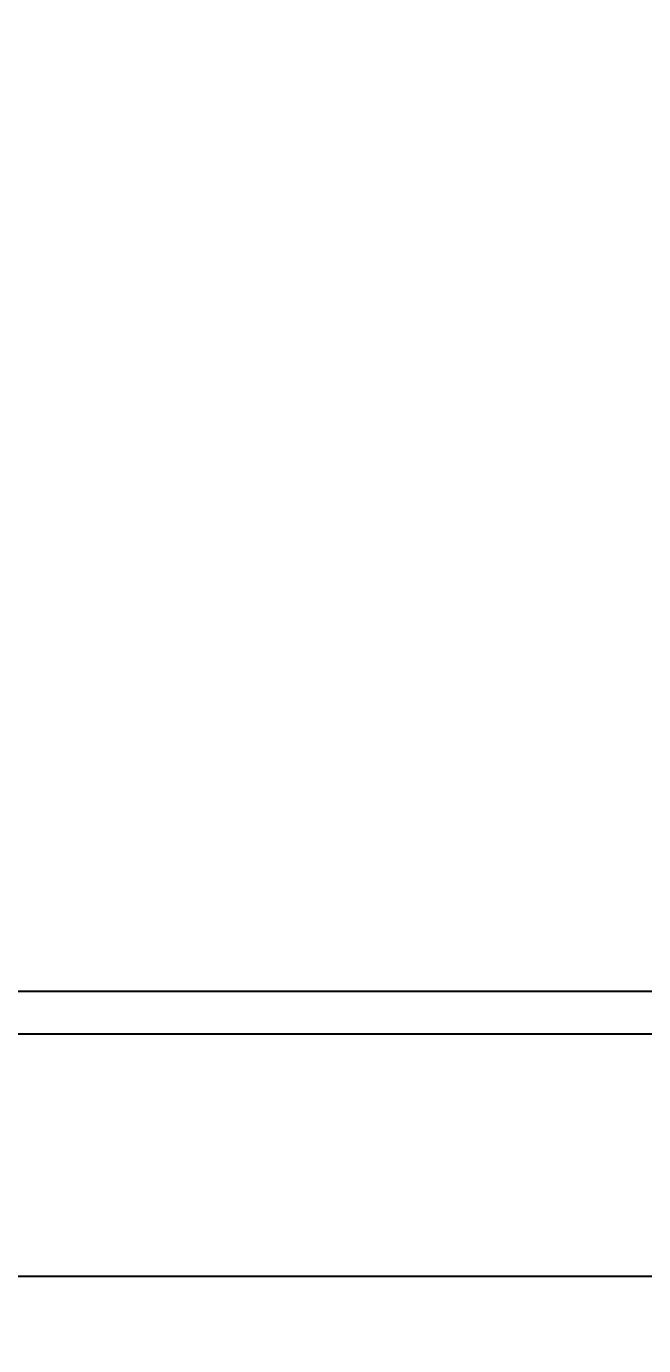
# Model space of a CAD drawing. Header units: metres. Extents: x -941 to 1333, y -28 to 1490.
# Drawn here: x 998.89 to 1002.22, y 346.89 to 354.02 of the extents above; entities that cross this region are included whole.
import ezdxf

# ---------------------------------------------------------------- set-up
doc = ezdxf.new("R2010")
doc.units = ezdxf.units.M
for name, color, linetype in [('BLK_2_FLR_0_CARPET_AREA', 45, 'Continuous'), ('BLK_2_FLR_0_REGULAR_ROOM_1', 4, 'Continuous'), ('window', 3, 'Continuous')]:
    doc.layers.add(name, color=color, linetype=linetype)
doc.styles.add('style2A', font='swissc.ttf')
doc.dimstyles.get("Standard").update_dxf_attribs({"dimtxt": 0.4, "dimasz": 0.18, "dimexe": 0.18, "dimexo": 0.0625, "dimgap": 0, "dimtad": 0, "dimzin": 0, "dimdsep": 46, "dimtxsty": 'style2A', "dimcen": 0.09, "dimse1": 1, "dimse2": 1, "dimadec": 0, "dimazin": 0, "dimtfac": 1, "dimtofl": 0, "dimtmove": 0, "dimatfit": 3, "dimfxl": 0, "dimtolj": 1, "dimtzin": 0, "dimarcsym": 0})

# ---------------------------------------------------------------- blocks, each defined once
blk = doc.blocks.new('*D931')
at = {"layer": 'Defpoints', "color": 0}
for p in [(984.8144, 350.3777), (1008.3018, 350.3777), (1008.3018, 346.3895)]:
    blk.add_point(p, dxfattribs=at)
at = {"layer": 'window', "color": 0, "lineweight": -2}
for p, q in [((984.9944, 346.3895), (995.9867, 346.3895)), ((1008.1218, 346.3895), (997.1295, 346.3895))]:
    blk.add_line(p, q, dxfattribs=at)
at = {"layer": 'window', "color": 0}
for points in [[(984.9944, 346.4195), (984.9944, 346.3595), (984.8144, 346.3895)], [(1008.1218, 346.4195), (1008.1218, 346.3595), (1008.3018, 346.3895)]]:
    blk.add_solid(points, dxfattribs=at)
at = {"layer": 'window', "color": 0, "insert": (996.5581, 346.3895), "char_height": 0.4, "attachment_point": 5, "style": 'style2A'}
blk.add_mtext('\\A1;23.50', dxfattribs=at)
blk = doc.blocks.new('*D929')
at = {"layer": 'Defpoints', "color": 0}
for p in [(985.0431, 350.6066), (1008.0731, 350.6064), (1008.073, 347.2686)]:
    blk.add_point(p, dxfattribs=at)
at = {"layer": 'window', "color": 0, "lineweight": -2}
for p, q in [((985.2231, 347.2689), (995.9874, 347.2687)), ((1007.893, 347.2686), (997.1287, 347.2687))]:
    blk.add_line(p, q, dxfattribs=at)
at = {"layer": 'window', "color": 0}
for points in [[(985.2231, 347.2989), (985.2231, 347.2389), (985.0431, 347.2689)], [(1007.893, 347.2986), (1007.893, 347.2386), (1008.073, 347.2686)]]:
    blk.add_solid(points, dxfattribs=at)
at = {"layer": 'window', "color": 0, "insert": (996.558, 347.2687), "char_height": 0.4, "attachment_point": 5, "rotation": 359.99943, "style": 'style2A'}
blk.add_mtext('\\A1;23.03', dxfattribs=at)

msp = doc.modelspace()

# ---------------------------------------------------------------- linework, layer by layer
at = {"lineweight": 25}
msp.add_lwpolyline([(984.81439, 362.07777), (984.81439, 348.57777), (1008.31439, 348.57777), (1008.31439, 362.07777)], close=True, dxfattribs=at)
at = {"layer": 'BLK_2_FLR_0_CARPET_AREA'}
msp.add_lwpolyline([(985.04439, 361.84777), (985.04439, 348.80777), (1008.08439, 348.80777), (1008.08439, 361.84777)], close=True, dxfattribs=at)
at = {"layer": 'BLK_2_FLR_0_REGULAR_ROOM_1', "color": 4}
msp.add_lwpolyline([(985.04439, 361.84777), (985.04439, 348.80777), (1008.08439, 348.80777), (1008.08439, 361.84777)], close=True, dxfattribs=at)

# ---------------------------------------------------------------- dimensions: what is measured, and where the dimension line sits
at = {"layer": 'window'}
dim = msp.add_aligned_dim(p1=(985.0431, 350.60665), p2=(1008.07307, 350.60642), distance=-3.33779, dimstyle='Standard', dxfattribs=at)
dim.commit()
dim.dimension.update_dxf_attribs({"geometry": '*D929', "text_midpoint": (996.55805, 347.26874)})
dim = msp.add_aligned_dim(p1=(984.81439, 350.37771), p2=(1008.30177, 350.37771), distance=-3.98824, text='23.50', dimstyle='Standard', dxfattribs=at)
dim.commit()
dim.dimension.update_dxf_attribs({"geometry": '*D931', "text_midpoint": (996.55808, 346.38947)})

doc.saveas('drawing.dxf')
